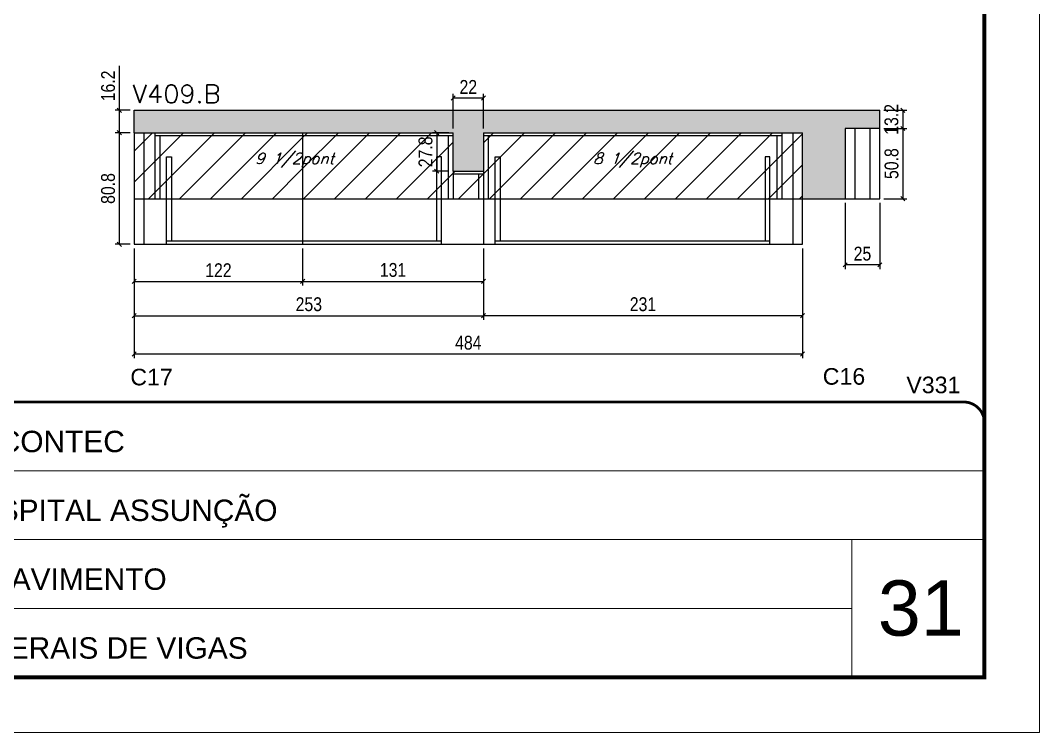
# Model space of a CAD drawing. Extents: x 137137 to 143418, y 10464 to 34486.
# Drawn here: x 141081 to 141819, y 25396 to 25911 of the extents above; entities that cross this region are included whole.
import ezdxf

# ---------------------------------------------------------------- set-up
doc = ezdxf.new("R2010")
doc.units = 0
doc.linetypes.add('CONTINUO', pattern=[0])
doc.linetypes.add('DASHED', pattern=[0.75, 0.5, -0.25])
for name, color, linetype in [('5', 5, 'Continuous'), ('COTA', 241, 'Continuous'), ('Painéis', 200, 'Continuous'), ('Reaproveitamento', 251, 'Continuous'), ('SARR_2.2x7', 40, 'Continuous'), ('SARR_3.5x7', 81, 'Continuous'), ('texto', 7, 'Continuous')]:
    doc.layers.add(name, color=color, linetype=linetype)
for name, color, linetype, lineweight in [('CARIMBO', 255, 'Continuous', 9), ('Folhas', 255, 'Continuous', 9), ('SARRAFO DE PRESSAO', 251, 'DASHED', 9), ('Texto Seção', 7, 'Continuous', 15)]:
    doc.layers.add(name, color=color, linetype=linetype, lineweight=lineweight)
doc.styles.add('ARIAL', font='arial.ttf')
doc.styles.add('COTA TECNICA', font='techl___.ttf', dxfattribs={"height": 10})
doc.styles.add('REGUA-120', font='ROMANS.shx', dxfattribs={"height": 15})
doc.styles.add('Romans', font='romans.shx')
doc.styles.get("Standard").update_dxf_attribs({"font": 'arial.ttf'})
doc.dimstyles.new('PAINEL', dxfattribs={"dimtxt": 10, "dimasz": 3, "dimexe": 3, "dimexo": 3, "dimgap": 3, "dimtad": 1, "dimdec": 1, "dimzin": 12, "dimdsep": 46, "dimtxsty": 'COTA TECNICA', "dimblk1": 'OBLIQUE', "dimblk2": 'OBLIQUE', "dimsah": 1, "dimcen": 0.9, "dimclrd": 4, "dimclre": 4, "dimclrt": 240, "dimadec": 1, "dimazin": 3, "dimtfac": 1, "dimtdec": 1, "dimtmove": 0, "dimatfit": 3, "dimfxl": 1, "dimtolj": 1, "dimtzin": 12, "dimarcsym": 0})
pattern_1 = [(45, (1612, -1e-11), (-11.2253202, 11.2253202), [])]

# ---------------------------------------------------------------- blocks, each defined once
blk = doc.blocks.new('9999999999')
at = {"color": 30, "linetype": 'CONTINUO'}
for p, q in [((98564.56, 34379.64), (99583.98, 34379.64)), ((98564.56, 34329.83), (99487.98, 34329.83)), ((99583.98, 34329.83), (99487.98, 34329.83)), ((99487.98, 34329.83), (99487.98, 34230.21)), ((98564.56, 34280.02), (99487.98, 34280.02))]:
    blk.add_line(p, q, dxfattribs=at)
at = {"color": 30, "linetype": 'CONTINUO', "const_width": 2}
blk.add_lwpolyline([(99583.98, 34230.21), (99583.98, 34414.45, 0.414214), (99568.98, 34429.45), (98228.98, 34429.45, 0.414214), (98213.98, 34414.45), (98213.98, 34245.21, 0.414214), (98228.98, 34230.21), (99583.98, 34230.21)], format="xyb", dxfattribs=at)
at = {"layer": 'Folhas'}
blk.add_lwpolyline([(98138.98, 34190.21), (99623.98, 34190.21), (99623.98, 35240.21), (98138.98, 35240.21)], close=True, dxfattribs=at)
at = {"layer": 'Folhas', "color": 30, "const_width": 3}
blk.add_lwpolyline([(98213.98, 34230.21), (99583.98, 34230.21), (99583.98, 35200.21), (98213.98, 35200.21)], close=True, dxfattribs=at)
at = {"color": 7, "linetype": 'Continuous', "ltscale": 5, "style": 'ARIAL'}
for s, height, p in [('ROCONTEC', 15.483, (98837.68, 34393.13)), ('HOSPITAL ASSUNÇÃO', 15.4829, (98837.68, 34343.32)), ('2° PAVIMENTO', 15.4829, (98837.68, 34293.51)), ('LATERAIS DE VIGAS', 15.4829, (98837.68, 34243.7))]:
    blk.add_text(s, height=height, dxfattribs=at).set_placement(p)
blk = doc.blocks.new('_Oblique')
at = {"color": 0, "linetype": 'ByBlock', "lineweight": -2}
blk.add_line((-0.5, -0.5), (0.5, 0.5), dxfattribs=at)
blk = doc.blocks.new('*D751')
at = {"layer": 'COTA', "color": 4, "linetype": 'ByBlock', "lineweight": -2, "transparency": 16777216}
for p, q in [((141163.51, 25746.09), (141163.51, 25719.28)), ((141285.51, 25746.09), (141285.51, 25719.28)), ((141163.51, 25722.28), (141285.51, 25722.28))]:
    blk.add_line(p, q, dxfattribs=at)
at = {"layer": 'Defpoints', "color": 0, "linetype": 'ByBlock', "transparency": 16777216}
for p in [(141163.51, 25749.09), (141285.51, 25749.09), (141285.51, 25722.28)]:
    blk.add_point(p, dxfattribs=at)
at = {"layer": 'COTA', "color": 4, "linetype": 'ByBlock', "lineweight": -2, "transparency": 16777216, "xscale": 3, "yscale": 3, "zscale": 3, "rotation": 180}
blk.add_blockref('_Oblique', (141163.51, 25722.28), dxfattribs=at)
at = {"layer": 'COTA', "color": 4, "linetype": 'ByBlock', "lineweight": -2, "transparency": 16777216, "xscale": 3, "yscale": 3, "zscale": 3}
blk.add_blockref('_Oblique', (141285.51, 25722.28), dxfattribs=at)
at = {"layer": 'COTA', "color": 240, "linetype": 'ByBlock', "transparency": 16777216, "insert": (141224.51, 25730.34), "char_height": 10, "attachment_point": 5, "style": 'COTA TECNICA'}
blk.add_mtext('\\A1;122', dxfattribs=at)
blk = doc.blocks.new('*D752')
at = {"layer": 'COTA', "color": 4, "linetype": 'ByBlock', "lineweight": -2, "transparency": 16777216}
for p, q in [((141285.51, 25746.09), (141285.51, 25719.28)), ((141416.51, 25746.09), (141416.51, 25719.28)), ((141285.51, 25722.28), (141416.51, 25722.28))]:
    blk.add_line(p, q, dxfattribs=at)
at = {"layer": 'Defpoints', "color": 0, "linetype": 'ByBlock', "transparency": 16777216}
for p in [(141285.51, 25749.09), (141416.51, 25749.09), (141416.51, 25722.28)]:
    blk.add_point(p, dxfattribs=at)
at = {"layer": 'COTA', "color": 4, "linetype": 'ByBlock', "lineweight": -2, "transparency": 16777216, "xscale": 3, "yscale": 3, "zscale": 3, "rotation": 180}
blk.add_blockref('_Oblique', (141285.51, 25722.28), dxfattribs=at)
at = {"layer": 'COTA', "color": 4, "linetype": 'ByBlock', "lineweight": -2, "transparency": 16777216, "xscale": 3, "yscale": 3, "zscale": 3}
blk.add_blockref('_Oblique', (141416.51, 25722.28), dxfattribs=at)
at = {"layer": 'COTA', "color": 240, "linetype": 'ByBlock', "transparency": 16777216, "insert": (141351.01, 25730.5), "char_height": 10, "attachment_point": 5, "style": 'COTA TECNICA'}
blk.add_mtext('\\A1;131', dxfattribs=at)
blk = doc.blocks.new('*D753')
at = {"layer": 'COTA', "color": 4, "linetype": 'ByBlock', "lineweight": -2, "transparency": 16777216}
for p, q in [((141416.51, 25746.09), (141416.51, 25694.46)), ((141647.51, 25746.09), (141647.51, 25694.46)), ((141647.51, 25697.46), (141416.51, 25697.46))]:
    blk.add_line(p, q, dxfattribs=at)
at = {"layer": 'Defpoints', "color": 0, "linetype": 'ByBlock', "transparency": 16777216}
for p in [(141416.51, 25749.09), (141647.51, 25749.09), (141416.51, 25697.46)]:
    blk.add_point(p, dxfattribs=at)
at = {"layer": 'COTA', "color": 4, "linetype": 'ByBlock', "lineweight": -2, "transparency": 16777216, "xscale": 3, "yscale": 3, "zscale": 3, "rotation": 180}
blk.add_blockref('_Oblique', (141416.51, 25697.46), dxfattribs=at)
at = {"layer": 'COTA', "color": 4, "linetype": 'ByBlock', "lineweight": -2, "transparency": 16777216, "xscale": 3, "yscale": 3, "zscale": 3}
blk.add_blockref('_Oblique', (141647.51, 25697.46), dxfattribs=at)
at = {"layer": 'COTA', "color": 240, "linetype": 'ByBlock', "transparency": 16777216, "insert": (141532.01, 25705.68), "char_height": 10, "attachment_point": 5, "style": 'COTA TECNICA'}
blk.add_mtext('\\A1;231', dxfattribs=at)
blk = doc.blocks.new('*D792')
at = {"layer": 'COTA', "color": 4, "linetype": 'ByBlock', "lineweight": -2, "transparency": 16777216}
for p, q in [((141391.51, 25829.89), (141379.65, 25829.89)), ((141382.65, 25829.89), (141382.65, 25802.09)), ((141391.51, 25802.09), (141379.65, 25802.09))]:
    blk.add_line(p, q, dxfattribs=at)
at = {"layer": 'Defpoints', "color": 0, "linetype": 'ByBlock', "transparency": 16777216}
for p in [(141394.51, 25829.89), (141382.65, 25802.09), (141394.51, 25802.09)]:
    blk.add_point(p, dxfattribs=at)
at = {"layer": 'COTA', "color": 4, "linetype": 'ByBlock', "lineweight": -2, "transparency": 16777216, "xscale": 3, "yscale": 3, "zscale": 3}
for p, rotation in [((141382.65, 25829.89), 90), ((141382.65, 25802.09), 270)]:
    blk.add_blockref('_Oblique', p, dxfattribs=dict(at, rotation=rotation))
at = {"layer": 'COTA', "color": 240, "linetype": 'ByBlock', "transparency": 16777216, "insert": (141374.55, 25815.99), "char_height": 10, "attachment_point": 5, "rotation": 90, "style": 'COTA TECNICA'}
blk.add_mtext('\\A1;27.8', dxfattribs=at)
blk = doc.blocks.new('*D754')
at = {"layer": 'COTA', "color": 4, "linetype": 'ByBlock', "lineweight": -2, "transparency": 16777216}
for p, q in [((141163.51, 25746.09), (141163.51, 25666.76)), ((141647.51, 25746.09), (141647.51, 25666.76)), ((141163.51, 25669.76), (141647.51, 25669.76))]:
    blk.add_line(p, q, dxfattribs=at)
at = {"layer": 'Defpoints', "color": 0, "linetype": 'ByBlock', "transparency": 16777216}
for p in [(141163.51, 25749.09), (141647.51, 25749.09), (141647.51, 25669.76)]:
    blk.add_point(p, dxfattribs=at)
at = {"layer": 'COTA', "color": 4, "linetype": 'ByBlock', "lineweight": -2, "transparency": 16777216, "xscale": 3, "yscale": 3, "zscale": 3, "rotation": 180}
blk.add_blockref('_Oblique', (141163.51, 25669.76), dxfattribs=at)
at = {"layer": 'COTA', "color": 4, "linetype": 'ByBlock', "lineweight": -2, "transparency": 16777216, "xscale": 3, "yscale": 3, "zscale": 3}
blk.add_blockref('_Oblique', (141647.51, 25669.76), dxfattribs=at)
at = {"layer": 'COTA', "color": 240, "linetype": 'ByBlock', "transparency": 16777216, "insert": (141405.51, 25677.86), "char_height": 10, "attachment_point": 5, "style": 'COTA TECNICA'}
blk.add_mtext('\\A1;484', dxfattribs=at)
blk = doc.blocks.new('*D756')
at = {"layer": 'COTA', "color": 4, "lineweight": -2, "transparency": 16777216}
for p, q in [((141163.51, 25746.09), (141163.51, 25694.46)), ((141416.51, 25746.09), (141416.51, 25694.46)), ((141163.51, 25697.46), (141416.51, 25697.46))]:
    blk.add_line(p, q, dxfattribs=at)
at = {"layer": 'Defpoints', "color": 0, "transparency": 16777216}
for p in [(141163.51, 25749.09), (141416.51, 25749.09), (141416.51, 25697.46)]:
    blk.add_point(p, dxfattribs=at)
at = {"layer": 'COTA', "color": 4, "lineweight": -2, "transparency": 16777216, "xscale": 3, "yscale": 3, "zscale": 3, "rotation": 180}
blk.add_blockref('_Oblique', (141163.51, 25697.46), dxfattribs=at)
at = {"layer": 'COTA', "color": 4, "lineweight": -2, "transparency": 16777216, "xscale": 3, "yscale": 3, "zscale": 3}
blk.add_blockref('_Oblique', (141416.51, 25697.46), dxfattribs=at)
at = {"layer": 'COTA', "color": 240, "transparency": 16777216, "insert": (141290.01, 25705.68), "char_height": 10, "attachment_point": 5, "style": 'COTA TECNICA'}
blk.add_mtext('\\A1;253', dxfattribs=at)
blk = doc.blocks.new('*D783')
at = {"layer": 'COTA', "color": 4, "lineweight": -2, "ltscale": 25, "transparency": 16777216}
for p, q in [((141678.5, 25779.09), (141678.5, 25731.2)), ((141703.5, 25779.09), (141703.5, 25731.2)), ((141703.5, 25734.2), (141678.5, 25734.2))]:
    blk.add_line(p, q, dxfattribs=at)
at = {"layer": 'Defpoints', "color": 0, "ltscale": 25, "transparency": 16777216}
for p in [(141678.5, 25782.09), (141703.5, 25782.09), (141678.5, 25734.2)]:
    blk.add_point(p, dxfattribs=at)
at = {"layer": 'COTA', "color": 4, "lineweight": -2, "ltscale": 25, "transparency": 16777216, "xscale": 3, "yscale": 3, "zscale": 3, "rotation": 180}
blk.add_blockref('_Oblique', (141678.5, 25734.2), dxfattribs=at)
at = {"layer": 'COTA', "color": 4, "lineweight": -2, "ltscale": 25, "transparency": 16777216, "xscale": 3, "yscale": 3, "zscale": 3}
blk.add_blockref('_Oblique', (141703.5, 25734.2), dxfattribs=at)
at = {"layer": 'COTA', "color": 240, "ltscale": 25, "transparency": 16777216, "insert": (141691, 25742.31), "char_height": 10, "attachment_point": 5, "style": 'COTA TECNICA'}
blk.add_mtext('\\A1;25', dxfattribs=at)
blk = doc.blocks.new('*D784')
at = {"layer": 'COTA', "color": 4, "lineweight": -2, "ltscale": 25, "transparency": 16777216}
for p, q in [((141706.5, 25832.89), (141723.21, 25832.89)), ((141720.21, 25832.89), (141720.21, 25782.09)), ((141706.5, 25782.09), (141723.21, 25782.09))]:
    blk.add_line(p, q, dxfattribs=at)
at = {"layer": 'Defpoints', "color": 0, "ltscale": 25, "transparency": 16777216}
for p in [(141703.5, 25832.89), (141703.5, 25782.09), (141720.21, 25782.09)]:
    blk.add_point(p, dxfattribs=at)
at = {"layer": 'COTA', "color": 4, "lineweight": -2, "ltscale": 25, "transparency": 16777216, "xscale": 3, "yscale": 3, "zscale": 3}
for p, rotation in [((141720.21, 25832.89), 90), ((141720.21, 25782.09), 270)]:
    blk.add_blockref('_Oblique', p, dxfattribs=dict(at, rotation=rotation))
at = {"layer": 'COTA', "color": 240, "ltscale": 25, "transparency": 16777216, "insert": (141712.08, 25807.49), "char_height": 10, "attachment_point": 5, "rotation": 90, "style": 'COTA TECNICA'}
blk.add_mtext('\\A1;50.8', dxfattribs=at)
blk = doc.blocks.new('*D1087')
at = {"layer": 'COTA', "color": 4, "lineweight": -2, "ltscale": 25, "transparency": 16777216}
for p, q in [((141394.51, 25832.89), (141394.51, 25857.99)), ((141394.51, 25854.99), (141416.51, 25854.99)), ((141416.51, 25832.89), (141416.51, 25857.99))]:
    blk.add_line(p, q, dxfattribs=at)
at = {"layer": 'Defpoints', "color": 0, "ltscale": 25, "transparency": 16777216}
for p in [(141416.51, 25854.99), (141394.51, 25829.89), (141416.51, 25829.89)]:
    blk.add_point(p, dxfattribs=at)
at = {"layer": 'COTA', "color": 4, "lineweight": -2, "ltscale": 25, "transparency": 16777216, "xscale": 3, "yscale": 3, "zscale": 3, "rotation": 180}
blk.add_blockref('_Oblique', (141394.51, 25854.99), dxfattribs=at)
at = {"layer": 'COTA', "color": 4, "lineweight": -2, "ltscale": 25, "transparency": 16777216, "xscale": 3, "yscale": 3, "zscale": 3}
blk.add_blockref('_Oblique', (141416.51, 25854.99), dxfattribs=at)
at = {"layer": 'COTA', "color": 240, "ltscale": 25, "transparency": 16777216, "insert": (141405.51, 25862.99), "char_height": 10, "attachment_point": 5, "style": 'COTA TECNICA'}
blk.add_mtext('\\A1;22', dxfattribs=at)
blk = doc.blocks.new('*D1088')
at = {"layer": 'COTA', "color": 4, "lineweight": -2, "ltscale": 25, "transparency": 16777216}
for p, q in [((141160.51, 25829.89), (141149.77, 25829.89)), ((141152.77, 25749.09), (141152.77, 25829.89)), ((141160.51, 25749.09), (141149.77, 25749.09))]:
    blk.add_line(p, q, dxfattribs=at)
at = {"layer": 'Defpoints', "color": 0, "ltscale": 25, "transparency": 16777216}
for p in [(141152.77, 25829.89), (141163.51, 25829.89), (141163.51, 25749.09)]:
    blk.add_point(p, dxfattribs=at)
at = {"layer": 'COTA', "color": 4, "lineweight": -2, "ltscale": 25, "transparency": 16777216, "xscale": 3, "yscale": 3, "zscale": 3}
for p, rotation in [((141152.77, 25829.89), 90), ((141152.77, 25749.09), 270)]:
    blk.add_blockref('_Oblique', p, dxfattribs=dict(at, rotation=rotation))
at = {"layer": 'COTA', "color": 240, "ltscale": 25, "transparency": 16777216, "insert": (141144.65, 25789.49), "char_height": 10, "attachment_point": 5, "rotation": 90, "style": 'COTA TECNICA'}
blk.add_mtext('\\A1;80.8', dxfattribs=at)
blk = doc.blocks.new('*D1089')
at = {"layer": 'COTA', "color": 4, "lineweight": -2, "ltscale": 25, "transparency": 16777216}
for p, q in [((141152.77, 25846.09), (141152.77, 25878.34)), ((141160.51, 25846.09), (141149.77, 25846.09)), ((141152.77, 25829.89), (141152.77, 25846.09)), ((141160.51, 25829.89), (141149.77, 25829.89))]:
    blk.add_line(p, q, dxfattribs=at)
at = {"layer": 'Defpoints', "color": 0, "ltscale": 25, "transparency": 16777216}
for p in [(141152.77, 25846.09), (141163.51, 25846.09), (141163.51, 25829.89)]:
    blk.add_point(p, dxfattribs=at)
at = {"layer": 'COTA', "color": 4, "lineweight": -2, "ltscale": 25, "transparency": 16777216, "xscale": 3, "yscale": 3, "zscale": 3}
for p, rotation in [((141152.77, 25846.09), 90), ((141152.77, 25829.89), 270)]:
    blk.add_blockref('_Oblique', p, dxfattribs=dict(at, rotation=rotation))
at = {"layer": 'COTA', "color": 240, "ltscale": 25, "transparency": 16777216, "insert": (141144.67, 25863.72), "char_height": 10, "attachment_point": 5, "rotation": 90, "style": 'COTA TECNICA'}
blk.add_mtext('\\A1;16.2', dxfattribs=at)
blk = doc.blocks.new('*D1191')
at = {"layer": 'COTA', "color": 4, "lineweight": -2, "ltscale": 25, "transparency": 16777216}
for p, q in [((141706.5, 25846.09), (141723.21, 25846.09)), ((141720.21, 25846.09), (141720.21, 25832.89)), ((141706.5, 25832.89), (141723.21, 25832.89))]:
    blk.add_line(p, q, dxfattribs=at)
at = {"layer": 'Defpoints', "color": 0, "ltscale": 25, "transparency": 16777216}
for p in [(141703.5, 25846.09), (141703.5, 25832.89), (141720.21, 25832.89)]:
    blk.add_point(p, dxfattribs=at)
at = {"layer": 'COTA', "color": 4, "lineweight": -2, "ltscale": 25, "transparency": 16777216, "xscale": 3, "yscale": 3, "zscale": 3}
for p, rotation in [((141720.21, 25846.09), 90), ((141720.21, 25832.89), 270)]:
    blk.add_blockref('_Oblique', p, dxfattribs=dict(at, rotation=rotation))
at = {"layer": 'COTA', "color": 240, "ltscale": 25, "transparency": 16777216, "insert": (141711.99, 25839.49), "char_height": 10, "attachment_point": 5, "rotation": 90, "style": 'COTA TECNICA'}
blk.add_mtext('\\A1;13.2', dxfattribs=at)

msp = doc.modelspace()

# ---------------------------------------------------------------- hatches: boundary and pattern name
at = {"layer": 'COTA', "ltscale": 25}
h = msp.add_hatch(dxfattribs=at)
h.set_pattern_fill('AR-CONC', color=256, scale=0.03)
h.paths.add_polyline_path([(141678.5, 25832.89), (141703.5, 25832.89), (141703.5, 25846.09), (141163.51, 25846.09), (141163.51, 25829.89), (141394.51, 25829.89), (141394.51, 25802.09), (141416.51, 25802.09), (141416.51, 25829.89), (141647.51, 25829.89), (141647.51, 25782.09), (141678.5, 25782.09)])
at = {"layer": 'Reaproveitamento', "ltscale": 25}
h = msp.add_hatch(dxfattribs=at)
h.set_pattern_fill('ANSI31', color=256, scale=5)
h.set_pattern_definition(pattern_1)
h.paths.add_polyline_path([(141285.51, 25829.89), (141163.51, 25829.89), (141163.51, 25782.09), (141285.51, 25782.09)])
h = msp.add_hatch(dxfattribs=at)
h.set_pattern_fill('ANSI31', color=256, scale=5)
h.set_pattern_definition(pattern_1)
h.paths.add_polyline_path([(141416.51, 25802.09), (141394.51, 25802.09), (141394.51, 25829.89), (141285.51, 25829.89), (141285.51, 25782.09), (141416.51, 25782.09)])
h = msp.add_hatch(dxfattribs=at)
h.set_pattern_fill('ANSI31', color=256, scale=5)
h.set_pattern_definition(pattern_1)
h.paths.add_polyline_path([(141647.51, 25829.89), (141416.51, 25829.89), (141416.51, 25782.09), (141647.51, 25782.09)])
h.paths.add_polyline_path([(141488.14, 25801.92), (141555.76, 25801.92), (141561.26, 25817.89), (141493.64, 25817.89)], flags=24)

# ---------------------------------------------------------------- linework, layer by layer
at = {"layer": 'COTA', "ltscale": 25}
for p, q in [((141163.51, 25846.09), (141703.5, 25846.09)), ((141163.51, 25829.89), (141163.51, 25846.09)), ((141703.5, 25832.89), (141703.5, 25846.09)), ((141647.51, 25782.09), (141678.5, 25782.09))]:
    msp.add_line(p, q, dxfattribs=at)
at = {"layer": 'Painéis', "linetype": 'ByBlock'}
for p, q in [((141163.51, 25829.89), (141394.51, 25829.89)), ((141163.51, 25829.89), (141163.51, 25749.09)), ((141285.51, 25829.89), (141285.51, 25749.09)), ((141394.51, 25802.09), (141394.51, 25829.89)), ((141416.51, 25829.89), (141647.51, 25829.89)), ((141416.51, 25829.89), (141416.51, 25749.09)), ((141647.51, 25749.09), (141647.51, 25829.89)), ((141394.51, 25802.09), (141416.51, 25802.09)), ((141163.51, 25782.09), (141416.51, 25782.09)), ((141416.51, 25782.09), (141647.51, 25782.09)), ((141163.51, 25749.09), (141647.51, 25749.09))]:
    msp.add_line(p, q, dxfattribs=at)
at = {"layer": 'Painéis', "ltscale": 25}
for p, q in [((141703.5, 25832.89), (141678.5, 25832.89)), ((141678.5, 25832.89), (141678.5, 25782.09)), ((141703.5, 25782.09), (141703.5, 25832.89)), ((141678.5, 25782.09), (141703.5, 25782.09))]:
    msp.add_line(p, q, dxfattribs=at)
at = {"layer": 'SARR_2.2x7', "linetype": 'Continuous'}
for p, q in [((141170.51, 25829.89), (141170.51, 25782.09)), ((141640.51, 25829.89), (141640.51, 25782.09)), ((141685.5, 25832.89), (141685.5, 25782.09)), ((141696.5, 25782.09), (141696.5, 25832.89)), ((141394.51, 25827.69), (141178.51, 25827.69)), ((141632.51, 25827.53), (141416.51, 25827.53)), ((141416.51, 25799.89), (141394.51, 25799.89)), ((141170.51, 25782.09), (141170.51, 25749.09)), ((141640.51, 25782.09), (141640.51, 25749.09)), ((141386.01, 25751.29), (141187.01, 25751.29)), ((141624.01, 25751.29), (141425.01, 25751.29))]:
    msp.add_line(p, q, dxfattribs=at)
at = {"layer": 'SARR_3.5x7'}
for p, q in [((141178.51, 25829.89), (141178.51, 25782.09)), ((141632.51, 25829.89), (141632.51, 25782.09)), ((141182.01, 25827.69), (141182.01, 25782.09)), ((141391.01, 25827.69), (141391.01, 25782.09)), ((141420.01, 25827.69), (141420.01, 25782.09)), ((141629.01, 25827.69), (141629.01, 25782.09)), ((141394.51, 25802.09), (141394.51, 25782.09)), ((141413.01, 25799.89), (141413.01, 25782.09))]:
    msp.add_line(p, q, dxfattribs=at)
for points in [[(141187.01, 25749.09), (141187.01, 25812.29), (141190.51, 25812.29), (141190.51, 25751.29)], [(141386.01, 25749.09), (141386.01, 25812.29), (141382.51, 25812.29), (141382.51, 25751.29)], [(141425.01, 25749.09), (141425.01, 25812.29), (141428.51, 25812.29), (141428.51, 25751.29)], [(141624.01, 25749.09), (141624.01, 25812.29), (141620.51, 25812.29), (141620.51, 25751.29)]]:
    msp.add_lwpolyline(points, dxfattribs=at)

# ---------------------------------------------------------------- block references
at = {"layer": 'SARRAFO DE PRESSAO', "color": 6, "linetype": 'ByBlock'}
msp.add_blockref('9999999999', (42195.31, -8794.45), dxfattribs=at)

# ---------------------------------------------------------------- texts
at = {"layer": '5', "linetype": 'Continuous'}
for s, p in [('C16', (141662.23, 25647.51)), ('C17', (141160.73, 25647.05)), ('V331', (141722.77, 25641.36))]:
    msp.add_text(s, height=12, rotation=359.99996, dxfattribs=at).set_placement(p)
at = {"layer": 'CARIMBO', "style": 'ARIAL'}
msp.add_text('31', height=40, dxfattribs=at).set_placement((141702.15, 25465.89))
at = {"layer": 'texto', "color": 2, "char_height": 8, "attachment_point": 5, "style": 'Romans'}
for s, insert in [('{\\Q19;\\C256;9 1/2pont}', (141279.59, 25809.91)), ('{\\Q19;\\C256;8 1/2pont}', (141524.51, 25809.91))]:
    msp.add_mtext(s, dxfattribs=dict(at, insert=insert))
at = {"layer": 'Texto Seção', "style": 'REGUA-120', "width": 1.05}
msp.add_text('V409.B', height=13, dxfattribs=at).set_placement((141162.36, 25851.45))

# ---------------------------------------------------------------- dimensions: what is measured, and where the dimension line sits
at = {"layer": 'COTA', "ltscale": 25}
for base, p1, p2, picture, middle in [((141152.77, 25846.09), (141163.51, 25829.89), (141163.51, 25846.09), '*D1089', (141144.67, 25863.72)), ((141152.77, 25829.89), (141163.51, 25749.09), (141163.51, 25829.89), '*D1088', (141144.65, 25789.49)), ((141720.21, 25782.09), (141703.5, 25832.89), (141703.5, 25782.09), '*D784', (141712.08, 25807.49))]:
    dim = msp.add_linear_dim(base=base, p1=p1, p2=p2, angle=90, dimstyle='PAINEL', dxfattribs=at)
    dim.commit()
    dim.dimension.update_dxf_attribs({"geometry": picture, "text_midpoint": middle})
for base, p1, p2, picture, middle in [((141416.51, 25854.99), (141394.51, 25829.89), (141416.51, 25829.89), '*D1087', (141405.51, 25862.99)), ((141678.5, 25734.2), (141703.5, 25782.09), (141678.5, 25782.09), '*D783', (141691, 25742.31))]:
    dim = msp.add_linear_dim(base=base, p1=p1, p2=p2, dimstyle='PAINEL', dxfattribs=at)
    dim.commit()
    dim.dimension.update_dxf_attribs({"geometry": picture, "text_midpoint": middle})
dim = msp.add_linear_dim(base=(141720.21, 25832.89), p1=(141703.5, 25846.09), p2=(141703.5, 25832.89), angle=90, dimstyle='PAINEL', dxfattribs=at)
dim.commit()
dim.dimension.update_dxf_attribs({"geometry": '*D1191', "text_midpoint": (141720.21, 25839.49), "dimtype": 160})
at = {"layer": 'COTA', "linetype": 'ByBlock'}
dim = msp.add_linear_dim(base=(141382.65, 25802.09), p1=(141394.51, 25829.89), p2=(141394.51, 25802.09), angle=270, dimstyle='PAINEL', dxfattribs=at)
dim.commit()
dim.dimension.update_dxf_attribs({"geometry": '*D792', "text_midpoint": (141382.65, 25815.99), "dimtype": 161})
for p1, p2, distance, picture, middle in [((141163.51, 25749.09), (141285.51, 25749.09), -26.81, '*D751', (141224.51, 25730.34)), ((141163.51, 25749.09), (141647.51, 25749.09), -79.33, '*D754', (141405.51, 25677.86)), ((141285.51, 25749.09), (141416.51, 25749.09), -26.81, '*D752', (141351.01, 25730.5)), ((141647.51, 25749.09), (141416.51, 25749.09), 51.63, '*D753', (141532.01, 25705.68))]:
    dim = msp.add_aligned_dim(p1=p1, p2=p2, distance=distance, dimstyle='PAINEL', dxfattribs=at)
    dim.commit()
    dim.dimension.update_dxf_attribs({"geometry": picture, "text_midpoint": middle})
at = {"layer": 'COTA'}
dim = msp.add_linear_dim(base=(141416.51, 25697.46), p1=(141163.51, 25749.09), p2=(141416.51, 25749.09), dimstyle='PAINEL', dxfattribs=at)
dim.commit()
dim.dimension.update_dxf_attribs({"geometry": '*D756', "text_midpoint": (141290.01, 25705.68)})

doc.saveas('drawing.dxf')
